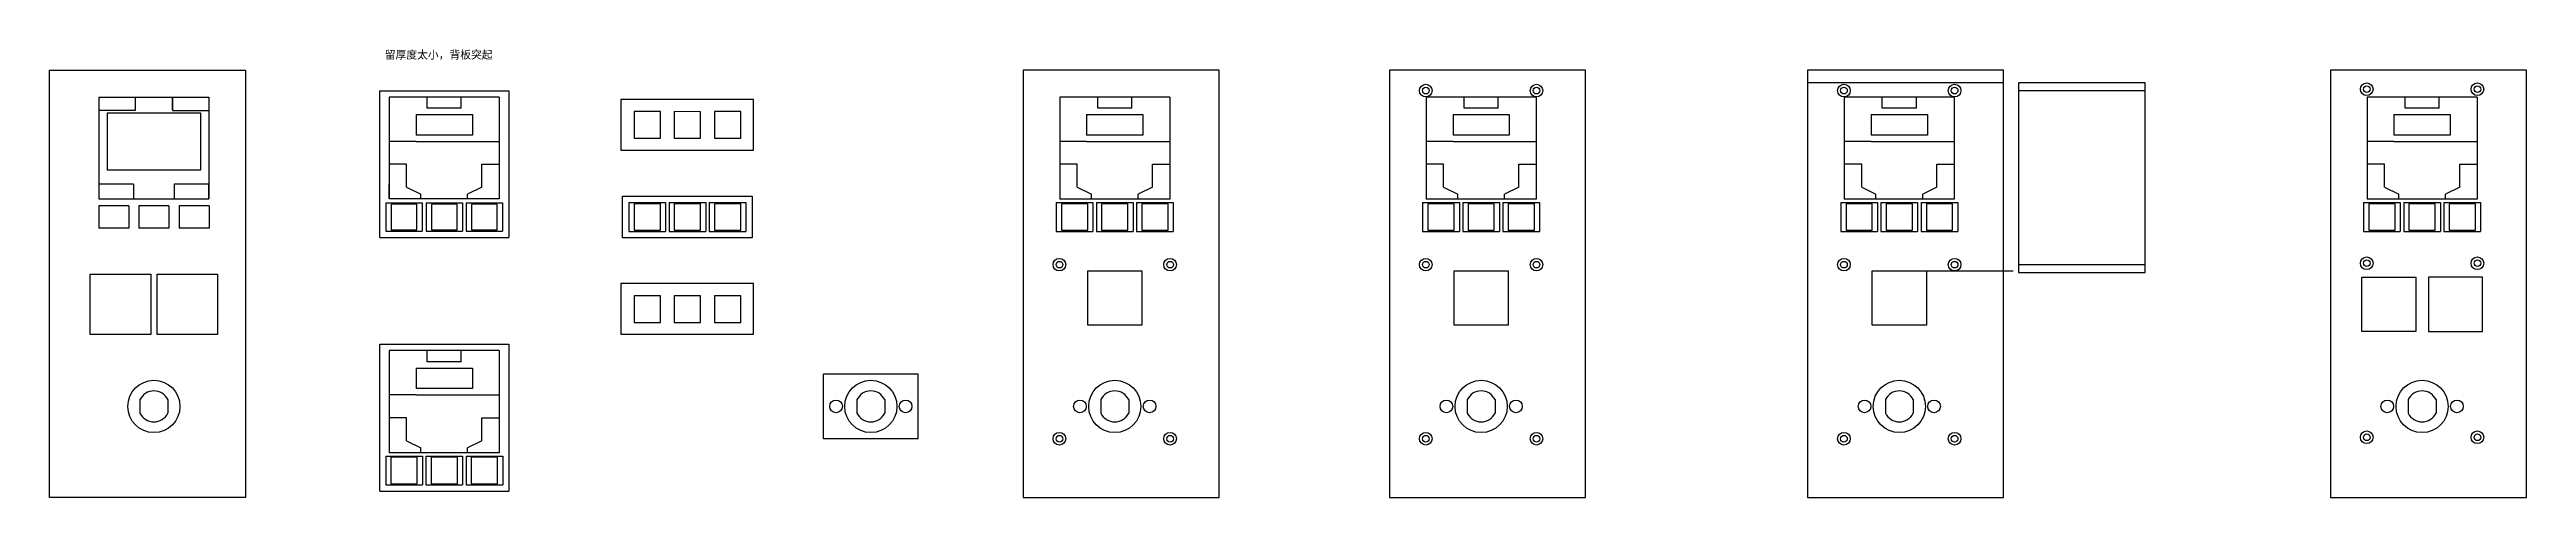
# Model space of a CAD drawing. Header units: millimetres. Extents: x -272 to 1389, y -67 to 578.
# Drawn here: x 606 to 1389, y 212 to 354 of the extents above; entities that cross this region are included whole.
import ezdxf

# ---------------------------------------------------------------- set-up
doc = ezdxf.new("R2010")
doc.units = ezdxf.units.MM
doc.layers.add('前面板', color=7, linetype='Continuous')
doc.styles.get("Standard").update_dxf_attribs({"font": 'arial.ttf'})
doc.dimstyles.new('ISO-25', dxfattribs={"dimtxt": 2.5, "dimasz": 2.5, "dimexe": 1.25, "dimexo": 0.625, "dimtad": 1, "dimtxsty": 'Standard', "dimcen": 2.5, "dimadec": 0, "dimazin": 0, "dimtfac": 1, "dimtmove": 0, "dimatfit": 3, "dimfxl": 1, "dimarcsym": 0})

# ---------------------------------------------------------------- blocks, each defined once
blk = doc.blocks.new('*D2')
at = {"layer": 'Defpoints', "color": 0, "transparency": 16777216}
for p in [(753.84, 226.15, 1.8), (763.84, 226.15), (763.84, 226.15), (763.84, 226.15, 1.8), (763.84, 226.15, 1.8)]:
    blk.add_point(p, dxfattribs=at)

msp = doc.modelspace()

# ---------------------------------------------------------------- linework, layer by layer
for p, q in [((621.658, 338.529), (621.658, 306.329)), ((621.658, 338.529), (656.458, 338.529)), ((633.158, 338.529), (633.158, 334.229)), ((644.958, 334.529), (644.958, 338.529)), ((644.958, 338.529), (644.958, 334.229)), ((656.458, 338.529), (656.458, 306.329)), ((710.467, 294.129), (710.467, 340.529)), ((710.467, 340.529), (751.267, 340.529)), ((748.267, 338.529), (713.467, 338.529)), ((713.467, 338.529), (713.467, 306.329)), ((725.467, 335.029), (725.467, 338.529)), ((736.267, 335.029), (736.267, 338.529)), ((748.267, 338.529), (748.267, 306.329)), ((751.267, 340.529), (751.267, 294.129)), ((828.715, 337.773), (786.715, 337.773)), ((786.715, 337.773), (786.715, 321.773)), ((828.715, 321.773), (828.715, 337.773)), ((960.314, 338.529), (925.514, 338.529)), ((925.514, 338.529), (925.514, 306.279)), ((937.514, 335.029), (937.514, 338.529)), ((948.314, 335.029), (948.314, 338.529)), ((960.314, 338.529), (960.314, 306.279)), ((1076.175, 338.529), (1041.375, 338.529)), ((1041.375, 338.529), (1041.375, 306.279)), ((1053.375, 335.029), (1053.375, 338.529)), ((1064.175, 335.029), (1064.175, 338.529)), ((1076.175, 338.529), (1076.175, 306.279)), ((1224.007, 343.016), (1162.007, 343.016)), ((1208.407, 338.529), (1173.607, 338.529)), ((1173.607, 338.529), (1173.607, 306.279)), ((1185.607, 335.029), (1185.607, 338.529)), ((1196.407, 335.029), (1196.407, 338.529)), ((1208.407, 338.529), (1208.407, 306.279)), ((1228.724, 343.066), (1228.724, 283.066)), ((1268.724, 343.066), (1228.724, 343.066)), ((1228.724, 340.566), (1268.724, 340.566)), ((1268.724, 283.066), (1268.724, 343.066)), ((1373.73, 338.529), (1338.93, 338.529)), ((1338.93, 338.529), (1338.93, 306.279)), ((1350.93, 335.029), (1350.93, 338.529)), ((1361.73, 335.029), (1361.73, 338.529)), ((1373.73, 338.529), (1373.73, 306.279)), ((633.158, 334.229), (621.658, 334.229)), ((644.958, 334.229), (656.458, 334.229)), ((721.967, 333.029), (721.967, 326.529)), ((721.967, 333.029), (739.767, 333.029)), ((736.267, 335.029), (725.467, 335.029)), ((739.767, 333.029), (739.767, 326.529)), ((790.915, 333.913), (790.915, 325.533)), ((799.215, 333.913), (790.915, 333.913)), ((799.215, 325.533), (799.215, 333.913)), ((803.615, 333.913), (803.615, 325.533)), ((811.915, 333.906), (803.615, 333.913)), ((811.915, 325.533), (811.915, 333.906)), ((816.315, 333.913), (816.315, 325.533)), ((824.615, 333.913), (816.315, 333.913)), ((824.615, 325.533), (824.615, 333.913)), ((934.014, 333.029), (934.014, 326.529)), ((934.014, 333.029), (951.814, 333.029)), ((948.314, 335.029), (937.514, 335.029)), ((951.814, 333.029), (951.814, 326.529)), ((1049.875, 333.029), (1049.875, 326.529)), ((1049.875, 333.029), (1067.675, 333.029)), ((1064.175, 335.029), (1053.375, 335.029)), ((1067.675, 333.029), (1067.675, 326.529)), ((1182.107, 333.029), (1182.107, 326.529)), ((1182.107, 333.029), (1199.907, 333.029)), ((1196.407, 335.029), (1185.607, 335.029)), ((1199.907, 333.029), (1199.907, 326.529)), ((1347.43, 333.029), (1347.43, 326.529)), ((1347.43, 333.029), (1365.23, 333.029)), ((1361.73, 335.029), (1350.93, 335.029)), ((1365.23, 333.029), (1365.23, 326.529)), ((721.967, 324.529), (713.467, 324.529)), ((739.767, 326.529), (721.967, 326.529)), ((721.967, 324.529), (748.267, 324.529)), ((786.715, 321.773), (828.715, 321.773)), ((790.915, 325.533), (799.215, 325.533)), ((803.615, 325.533), (811.915, 325.533)), ((807.715, 321.773), (828.715, 321.773)), ((816.315, 325.533), (824.615, 325.533)), ((934.014, 324.529), (925.514, 324.529)), ((951.814, 326.529), (934.014, 326.529)), ((934.014, 324.529), (960.314, 324.529)), ((1049.875, 324.529), (1041.375, 324.529)), ((1067.675, 326.529), (1049.875, 326.529)), ((1049.875, 324.529), (1076.175, 324.529)), ((1182.107, 324.529), (1173.607, 324.529)), ((1199.907, 326.529), (1182.107, 326.529)), ((1182.107, 324.529), (1208.407, 324.529)), ((1347.43, 324.529), (1338.93, 324.529)), ((1365.23, 326.529), (1347.43, 326.529)), ((1347.43, 324.529), (1373.73, 324.529)), ((718.967, 317.329), (713.467, 317.329)), ((718.967, 310.079), (718.967, 317.329)), ((742.767, 310.079), (742.767, 317.329)), ((742.767, 317.329), (748.267, 317.329)), ((931.014, 317.329), (925.514, 317.329)), ((931.014, 310.079), (931.014, 317.329)), ((954.814, 310.079), (954.814, 317.329)), ((954.814, 317.329), (960.314, 317.329)), ((1046.875, 317.329), (1041.375, 317.329)), ((1046.875, 310.079), (1046.875, 317.329)), ((1070.675, 310.079), (1070.675, 317.329)), ((1070.675, 317.329), (1076.175, 317.329)), ((1179.107, 317.329), (1173.607, 317.329)), ((1179.107, 310.079), (1179.107, 317.329)), ((1202.907, 310.079), (1202.907, 317.329)), ((1202.907, 317.329), (1208.407, 317.329)), ((1344.43, 317.329), (1338.93, 317.329)), ((1344.43, 310.079), (1344.43, 317.329)), ((1368.23, 310.079), (1368.23, 317.329)), ((1368.23, 317.329), (1373.73, 317.329)), ((632.658, 310.979), (621.658, 310.979)), ((621.658, 306.329), (656.458, 306.329)), ((632.658, 310.979), (632.658, 306.329)), ((645.458, 310.979), (645.458, 306.329)), ((656.458, 310.979), (645.458, 310.979)), ((656.458, 306.329), (656.458, 310.929)), ((713.467, 306.329), (713.467, 310.929)), ((748.267, 306.329), (713.467, 306.329)), ((718.967, 310.079), (723.467, 307.829)), ((723.467, 306.329), (723.467, 307.829)), ((742.767, 310.079), (738.267, 307.829)), ((738.267, 306.329), (738.267, 307.829)), ((787.265, 307.179), (828.265, 307.179)), ((787.265, 294.079), (787.265, 307.179)), ((828.265, 307.179), (828.265, 294.079)), ((960.314, 306.279), (925.514, 306.279)), ((931.014, 310.079), (935.514, 307.829)), ((935.514, 306.279), (935.514, 307.829)), ((954.814, 310.079), (950.314, 307.829)), ((950.314, 306.279), (950.314, 307.829)), ((1076.175, 306.279), (1041.375, 306.279)), ((1046.875, 310.079), (1051.375, 307.829)), ((1051.375, 306.279), (1051.375, 307.829)), ((1070.675, 310.079), (1066.175, 307.829)), ((1066.175, 306.279), (1066.175, 307.829)), ((1208.407, 306.279), (1173.607, 306.279)), ((1179.107, 310.079), (1183.607, 307.829)), ((1183.607, 306.279), (1183.607, 307.829)), ((1202.907, 310.079), (1198.407, 307.829)), ((1198.407, 306.279), (1198.407, 307.829)), ((1373.73, 306.279), (1338.93, 306.279)), ((1344.43, 310.079), (1348.93, 307.829)), ((1348.93, 306.279), (1348.93, 307.829)), ((1368.23, 310.079), (1363.73, 307.829)), ((1363.73, 306.279), (1363.73, 307.829)), ((712.417, 305.129), (723.917, 305.129)), ((712.417, 305.129), (712.417, 296.129)), ((714.117, 304.719), (714.117, 296.539)), ((722.217, 304.719), (714.117, 304.719)), ((722.217, 296.539), (722.217, 304.719)), ((723.917, 305.129), (723.917, 296.129)), ((725.117, 305.129), (736.617, 305.129)), ((725.117, 305.129), (725.117, 296.129)), ((726.817, 304.719), (726.817, 296.539)), ((734.917, 304.719), (726.817, 304.719)), ((734.917, 296.539), (734.917, 304.719)), ((736.617, 305.129), (736.617, 296.129)), ((737.817, 305.129), (749.317, 305.129)), ((737.817, 305.129), (737.817, 296.129)), ((739.517, 304.719), (739.517, 296.539)), ((747.617, 304.719), (739.517, 304.719)), ((747.617, 296.539), (747.617, 304.719)), ((749.317, 305.129), (749.317, 296.129)), ((789.265, 305.179), (800.865, 305.179)), ((789.265, 305.179), (789.265, 296.079)), ((790.915, 304.819), (790.915, 296.439)), ((799.215, 304.819), (790.915, 304.819)), ((799.215, 296.439), (799.215, 304.819)), ((800.865, 305.179), (800.865, 296.079)), ((801.965, 305.179), (813.565, 305.179)), ((801.965, 305.179), (801.965, 296.079)), ((803.615, 304.819), (803.615, 296.439)), ((811.915, 304.812), (803.615, 304.819)), ((811.915, 296.439), (811.915, 304.812)), ((813.565, 305.179), (813.565, 296.079)), ((814.665, 305.179), (826.265, 305.179)), ((814.665, 305.179), (814.665, 296.079)), ((816.315, 304.819), (816.315, 296.439)), ((824.615, 304.819), (816.315, 304.819)), ((824.615, 296.439), (824.615, 304.819)), ((826.265, 305.179), (826.265, 296.079)), ((924.414, 305.179), (936.014, 305.179)), ((924.414, 305.179), (924.414, 296.079)), ((926.064, 304.819), (926.064, 296.439)), ((934.364, 304.819), (926.064, 304.819)), ((934.364, 296.439), (934.364, 304.819)), ((936.014, 305.179), (936.014, 296.079)), ((937.114, 305.179), (948.714, 305.179)), ((937.114, 305.179), (937.114, 296.079)), ((938.764, 304.819), (938.764, 296.439)), ((947.064, 304.812), (938.764, 304.819)), ((947.064, 296.439), (947.064, 304.812)), ((948.714, 305.179), (948.714, 296.079)), ((949.814, 305.179), (961.414, 305.179)), ((949.814, 305.179), (949.814, 296.079)), ((951.464, 304.819), (951.464, 296.439)), ((959.764, 304.819), (951.464, 304.819)), ((959.764, 296.439), (959.764, 304.819)), ((961.414, 305.179), (961.414, 296.079)), ((1040.275, 305.179), (1051.875, 305.179)), ((1040.275, 305.179), (1040.275, 296.079)), ((1041.925, 304.819), (1041.925, 296.439)), ((1050.225, 304.819), (1041.925, 304.819)), ((1050.225, 296.439), (1050.225, 304.819)), ((1051.875, 305.179), (1051.875, 296.079)), ((1052.975, 305.179), (1064.575, 305.179)), ((1052.975, 305.179), (1052.975, 296.079)), ((1054.625, 304.819), (1054.625, 296.439)), ((1062.925, 304.812), (1054.625, 304.819)), ((1062.925, 296.439), (1062.925, 304.812)), ((1064.575, 305.179), (1064.575, 296.079)), ((1065.675, 305.179), (1077.275, 305.179)), ((1065.675, 305.179), (1065.675, 296.079)), ((1067.325, 304.819), (1067.325, 296.439)), ((1075.625, 304.819), (1067.325, 304.819)), ((1075.625, 296.439), (1075.625, 304.819)), ((1077.275, 305.179), (1077.275, 296.079)), ((1172.507, 305.179), (1184.107, 305.179)), ((1172.507, 305.179), (1172.507, 296.079)), ((1174.157, 304.819), (1174.157, 296.439)), ((1182.457, 304.819), (1174.157, 304.819)), ((1182.457, 296.439), (1182.457, 304.819)), ((1184.107, 305.179), (1184.107, 296.079)), ((1185.207, 305.179), (1196.807, 305.179)), ((1185.207, 305.179), (1185.207, 296.079)), ((1186.857, 304.819), (1186.857, 296.439)), ((1195.157, 304.812), (1186.857, 304.819)), ((1195.157, 296.439), (1195.157, 304.812)), ((1196.807, 305.179), (1196.807, 296.079)), ((1197.907, 305.179), (1209.507, 305.179)), ((1197.907, 305.179), (1197.907, 296.079)), ((1199.557, 304.819), (1199.557, 296.439)), ((1207.857, 304.819), (1199.557, 304.819)), ((1207.857, 296.439), (1207.857, 304.819)), ((1209.507, 305.179), (1209.507, 296.079)), ((1337.83, 305.179), (1349.43, 305.179)), ((1337.83, 305.179), (1337.83, 296.079)), ((1339.48, 304.819), (1339.48, 296.439)), ((1347.78, 304.819), (1339.48, 304.819)), ((1347.78, 296.439), (1347.78, 304.819)), ((1349.43, 305.179), (1349.43, 296.079)), ((1350.53, 305.179), (1362.13, 305.179)), ((1350.53, 305.179), (1350.53, 296.079)), ((1352.18, 304.819), (1352.18, 296.439)), ((1360.48, 304.812), (1352.18, 304.819)), ((1360.48, 296.439), (1360.48, 304.812)), ((1362.13, 305.179), (1362.13, 296.079)), ((1363.23, 305.179), (1374.83, 305.179)), ((1363.23, 305.179), (1363.23, 296.079)), ((1364.88, 304.819), (1364.88, 296.439)), ((1373.18, 304.819), (1364.88, 304.819)), ((1373.18, 296.439), (1373.18, 304.819)), ((1374.83, 305.179), (1374.83, 296.079)), ((710.467, 294.129), (751.267, 294.129)), ((712.417, 296.129), (723.917, 296.129)), ((714.117, 296.539), (722.217, 296.539)), ((725.117, 296.129), (736.617, 296.129)), ((726.817, 296.539), (734.917, 296.539)), ((737.817, 296.129), (749.317, 296.129)), ((739.517, 296.539), (747.617, 296.539)), ((828.265, 294.079), (787.265, 294.079)), ((789.265, 296.079), (800.865, 296.079)), ((790.915, 296.439), (799.215, 296.439)), ((801.965, 296.079), (813.565, 296.079)), ((803.615, 296.439), (811.915, 296.439)), ((814.665, 296.079), (826.265, 296.079)), ((816.315, 296.439), (824.615, 296.439)), ((924.414, 296.079), (936.014, 296.079)), ((926.064, 296.439), (934.364, 296.439)), ((937.114, 296.079), (948.714, 296.079)), ((938.764, 296.439), (947.064, 296.439)), ((949.814, 296.079), (961.414, 296.079)), ((951.464, 296.439), (959.764, 296.439)), ((1040.275, 296.079), (1051.875, 296.079)), ((1041.925, 296.439), (1050.225, 296.439)), ((1052.975, 296.079), (1064.575, 296.079)), ((1054.625, 296.439), (1062.925, 296.439)), ((1065.675, 296.079), (1077.275, 296.079)), ((1067.325, 296.439), (1075.625, 296.439)), ((1172.507, 296.079), (1184.107, 296.079)), ((1174.157, 296.439), (1182.457, 296.439)), ((1185.207, 296.079), (1196.807, 296.079)), ((1186.857, 296.439), (1195.157, 296.439)), ((1197.907, 296.079), (1209.507, 296.079)), ((1199.557, 296.439), (1207.857, 296.439)), ((1337.83, 296.079), (1349.43, 296.079)), ((1339.48, 296.439), (1347.78, 296.439)), ((1350.53, 296.079), (1362.13, 296.079)), ((1352.18, 296.439), (1360.48, 296.439)), ((1363.23, 296.079), (1374.83, 296.079)), ((1364.88, 296.439), (1373.18, 296.439)), ((618.958, 282.566), (638.058, 282.566)), ((618.958, 263.466), (618.958, 282.566)), ((638.058, 282.566), (638.058, 263.466)), ((640.058, 282.566), (659.158, 282.566)), ((640.058, 263.466), (640.058, 282.566)), ((659.158, 282.566), (659.158, 263.466)), ((934.364, 283.566), (951.464, 283.566)), ((934.364, 266.466), (934.364, 283.566)), ((951.464, 283.566), (951.464, 266.466)), ((1050.225, 283.566), (1067.325, 283.566)), ((1050.225, 266.466), (1050.225, 283.566)), ((1067.325, 283.566), (1067.325, 266.466)), ((1182.457, 283.566), (1199.557, 283.566)), ((1182.457, 266.466), (1182.457, 283.566)), ((1199.557, 283.566), (1199.557, 266.466)), ((1199.557, 283.566), (1227.061, 283.566)), ((1228.724, 285.566), (1268.724, 285.566)), ((1228.724, 283.066), (1268.724, 283.066)), ((828.715, 279.57), (786.715, 279.57)), ((786.715, 279.57), (786.715, 263.57)), ((790.915, 275.71), (790.915, 267.33)), ((799.215, 275.71), (790.915, 275.71)), ((799.215, 267.33), (799.215, 275.71)), ((803.615, 275.71), (803.615, 267.33)), ((811.915, 275.703), (803.615, 275.71)), ((811.915, 267.33), (811.915, 275.703)), ((816.315, 275.71), (816.315, 267.33)), ((824.615, 275.71), (816.315, 275.71)), ((824.615, 267.33), (824.615, 275.71)), ((828.715, 263.57), (828.715, 279.57)), ((1337.23, 281.566), (1354.33, 281.566)), ((1337.23, 264.466), (1337.23, 281.566)), ((1354.33, 281.566), (1354.33, 264.466)), ((1358.33, 281.566), (1358.33, 264.466)), ((1375.43, 281.566), (1358.33, 281.566)), ((1375.43, 264.466), (1375.43, 281.566)), ((790.915, 267.33), (799.215, 267.33)), ((803.615, 267.33), (811.915, 267.33)), ((816.315, 267.33), (824.615, 267.33)), ((951.464, 266.466), (934.364, 266.466)), ((1067.325, 266.466), (1050.225, 266.466)), ((1199.557, 266.466), (1182.457, 266.466)), ((638.058, 263.466), (618.958, 263.466)), ((659.158, 263.466), (640.058, 263.466)), ((710.467, 213.947), (710.467, 260.397)), ((710.467, 260.397), (751.267, 260.397)), ((751.267, 260.397), (751.267, 213.947)), ((786.715, 263.57), (828.715, 263.57)), ((807.715, 263.57), (828.715, 263.57)), ((1354.33, 264.466), (1337.23, 264.466)), ((1358.33, 264.466), (1375.43, 264.466)), ((748.267, 258.397), (713.467, 258.397)), ((713.467, 258.397), (713.467, 226.147)), ((721.967, 252.897), (721.967, 246.397)), ((721.967, 252.897), (739.767, 252.897)), ((725.467, 254.897), (725.467, 258.397)), ((736.267, 254.897), (725.467, 254.897)), ((736.267, 254.897), (736.267, 258.397)), ((739.767, 252.897), (739.767, 246.397)), ((748.267, 258.397), (748.267, 226.147)), ((880.721, 251.016), (850.821, 251.016)), ((850.821, 230.516), (850.821, 251.016)), ((880.721, 230.516), (880.721, 251.016)), ((634.658, 242.911), (634.658, 238.621)), ((643.458, 242.911), (643.458, 238.621)), ((721.967, 244.397), (713.467, 244.397)), ((739.767, 246.397), (721.967, 246.397)), ((721.967, 244.397), (748.267, 244.397)), ((861.371, 242.911), (861.371, 238.621)), ((870.171, 242.911), (870.171, 238.621)), ((938.514, 242.911), (938.514, 238.621)), ((947.314, 242.911), (947.314, 238.621)), ((1054.375, 242.911), (1054.375, 238.621)), ((1063.175, 242.911), (1063.175, 238.621)), ((1186.607, 242.911), (1186.607, 238.621)), ((1195.407, 242.911), (1195.407, 238.621)), ((1351.93, 242.911), (1351.93, 238.621)), ((1360.73, 242.911), (1360.73, 238.621)), ((718.967, 237.197), (713.467, 237.197)), ((718.967, 229.947), (718.967, 237.197)), ((742.767, 229.947), (742.767, 237.197)), ((742.767, 237.197), (748.267, 237.197)), ((718.967, 229.947), (723.467, 227.697)), ((723.467, 226.147), (723.467, 227.697)), ((742.767, 229.947), (738.267, 227.697)), ((738.267, 226.147), (738.267, 227.697)), ((880.721, 230.516), (850.821, 230.516)), ((712.367, 225.047), (723.967, 225.047)), ((712.367, 225.047), (712.367, 215.947)), ((748.267, 226.147), (713.467, 226.147)), ((714.017, 224.687), (714.017, 216.307)), ((722.317, 224.687), (714.017, 224.687)), ((722.317, 216.307), (722.317, 224.687)), ((723.967, 225.047), (723.967, 215.947)), ((725.067, 225.047), (736.667, 225.047)), ((725.067, 225.047), (725.067, 215.947)), ((726.717, 224.687), (726.717, 216.307)), ((735.017, 224.68), (726.717, 224.687)), ((735.017, 216.307), (735.017, 224.68)), ((735.017, 224.68, 1.5), (735.017, 224.68, 1.5)), ((736.667, 225.047), (736.667, 215.947)), ((737.767, 225.047), (749.367, 225.047)), ((737.767, 225.047), (737.767, 215.947)), ((739.417, 224.687), (739.417, 216.307)), ((747.717, 224.687), (739.417, 224.687)), ((747.717, 216.307), (747.717, 224.687)), ((749.367, 225.047), (749.367, 215.947)), ((710.467, 213.947), (751.267, 213.947)), ((712.367, 215.947), (723.967, 215.947)), ((714.017, 216.307), (722.317, 216.307)), ((725.067, 215.947), (736.667, 215.947)), ((726.717, 216.307), (735.017, 216.307)), ((737.767, 215.947), (749.367, 215.947)), ((739.417, 216.307), (747.717, 216.307))]:
    msp.add_line(p, q)
msp.add_lwpolyline([(624.348, 333.579), (653.768, 333.579), (653.768, 315.479), (624.348, 315.479)], close=True)
for centre, radius in [((1041.275, 340.566), 2), ((1041.275, 340.566), 1.05), ((1076.275, 340.566), 2), ((1076.275, 340.566), 1.05), ((1173.507, 340.566), 2), ((1173.507, 340.566), 1.05), ((1208.507, 340.566), 2), ((1208.507, 340.566), 1.05), ((1338.83, 341.016), 2), ((1338.83, 341.016), 1.05), ((1373.83, 341.016), 2), ((1373.83, 341.016), 1.05), ((925.414, 285.566), 2), ((925.414, 285.566), 1.05), ((960.414, 285.566), 2), ((960.414, 285.566), 1.05), ((1041.275, 285.566), 2), ((1041.275, 285.566), 1.05), ((1076.275, 285.566), 2), ((1076.275, 285.566), 1.05), ((1173.507, 285.566), 2), ((1173.507, 285.566), 1.05), ((1208.507, 285.566), 2), ((1208.507, 285.566), 1.05), ((1338.83, 286.016), 2), ((1338.83, 286.016), 1.05), ((1373.83, 286.016), 2), ((1373.83, 286.016), 1.05), ((639.058, 240.766), 8.25), ((865.771, 240.766), 8.25), ((942.914, 240.766), 8.25), ((1058.775, 240.766), 8.25), ((1191.007, 240.766), 8.25), ((1356.33, 240.766), 8.25), ((854.771, 240.766), 2), ((876.771, 240.766), 2), ((931.914, 240.766), 2), ((953.914, 240.766), 2), ((1047.775, 240.766), 2), ((1069.775, 240.766), 2), ((1180.007, 240.766), 2), ((1202.007, 240.766), 2), ((1345.33, 240.766), 2), ((1367.33, 240.766), 2), ((925.414, 230.566), 2), ((925.414, 230.566), 1.05), ((960.414, 230.566), 2), ((960.414, 230.566), 1.05), ((1041.275, 230.566), 2), ((1041.275, 230.566), 1.05), ((1076.275, 230.566), 2), ((1076.275, 230.566), 1.05), ((1173.507, 230.566), 2), ((1173.507, 230.566), 1.05), ((1208.507, 230.566), 2), ((1208.507, 230.566), 1.05), ((1338.83, 231.016), 2), ((1338.83, 231.016), 1.05), ((1373.83, 231.016), 2), ((1373.83, 231.016), 1.05)]:
    msp.add_circle(centre, radius)
for centre, start, end in [((639.058, 240.766), 25.98672, 154.01328), ((865.771, 240.766), 25.98672, 154.01328), ((942.914, 240.766), 25.98672, 154.01328), ((1058.775, 240.766), 25.98672, 154.01328), ((1191.007, 240.766), 25.98672, 154.01328), ((1356.33, 240.766), 25.98672, 154.01328), ((639.058, 240.766), 205.98672, 334.01328), ((865.771, 240.766), 205.98672, 334.01328), ((942.914, 240.766), 205.98672, 334.01328), ((1058.775, 240.766), 205.98672, 334.01328), ((1191.007, 240.766), 205.98672, 334.01328), ((1356.33, 240.766), 205.98672, 334.01328)]:
    msp.add_arc(centre, 4.895, start, end)
at = {"layer": '前面板'}
for p, q in [((606.058, 212.016), (606.058, 347.016)), ((606.058, 212.016), (606.058, 347.016)), ((606.058, 347.016), (668.058, 347.016)), ((668.058, 347.016), (668.058, 212.016)), ((975.914, 347.016), (913.914, 347.016)), ((913.914, 347.016), (913.914, 212.016)), ((975.914, 212.016), (975.914, 347.016)), ((1091.775, 347.016), (1029.775, 347.016)), ((1029.775, 347.016), (1029.775, 212.016)), ((1091.775, 212.016), (1091.775, 347.016)), ((1224.007, 347.016), (1162.007, 347.016)), ((1162.007, 347.016), (1162.007, 212.016)), ((1224.007, 212.016), (1224.007, 347.016)), ((1389.33, 347.016), (1327.33, 347.016)), ((1327.33, 347.016), (1327.33, 212.016)), ((1389.33, 212.016), (1389.33, 347.016)), ((624.348, 315.479), (624.348, 330.179)), ((631.108, 304.129), (621.608, 304.129)), ((621.608, 304.129), (621.608, 297.129)), ((631.108, 304.129), (631.108, 297.129)), ((643.808, 304.129), (634.308, 304.129)), ((634.308, 304.129), (634.308, 297.129)), ((643.808, 304.129), (643.808, 297.129)), ((656.508, 304.129), (647.008, 304.129)), ((647.008, 304.129), (647.008, 297.129)), ((656.508, 304.129), (656.508, 297.129)), ((631.108, 297.129), (621.608, 297.129)), ((643.808, 297.129), (634.308, 297.129)), ((656.508, 297.129), (647.008, 297.129)), ((668.058, 212.016), (606.058, 212.016)), ((668.058, 212.016), (606.058, 212.016)), ((913.914, 212.016), (975.914, 212.016)), ((1029.775, 212.016), (1091.775, 212.016)), ((1162.007, 212.016), (1224.007, 212.016)), ((1327.33, 212.016), (1389.33, 212.016))]:
    msp.add_line(p, q, dxfattribs=at)

# ---------------------------------------------------------------- texts
at = {"insert": (712.058, 353.144), "char_height": 2.5, "attachment_point": 1}
msp.add_mtext_dynamic_manual_height_columns('{\\fSimSun|b0|i0|c134|p2;留厚度太小，背板突起}', width=41.58871, gutter_width=12.5, heights=[0], dxfattribs=at)

# ---------------------------------------------------------------- dimensions: what is measured, and where the dimension line sits
dim = msp.add_angular_dim_2l(base=(763.837438058, 226.146599454), line1=((763.837438058, 226.146599454), (763.837438058, 226.146599454, 1.8)), line2=((753.837438058, 226.146599454, 1.8), (763.837438058, 226.146599454, 1.8)), dimstyle='ISO-25')
dim.commit()
dim.dimension.update_dxf_attribs({"geometry": '*D2', "text_midpoint": (763.837438058, 226.146599454)})

doc.saveas('drawing.dxf')
